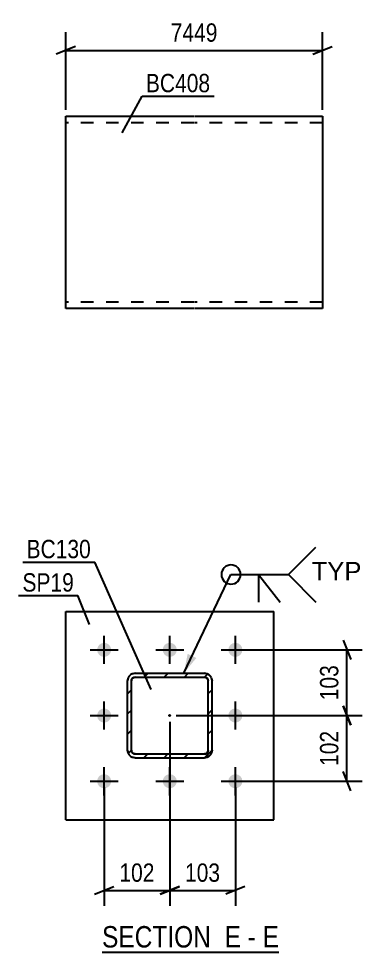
# Model space of a CAD drawing. Header units: millimetres. Extents: x 0 to 841, y 0 to 594.
# Drawn here: x 536 to 589.7, y 187.9 to 333.6 of the extents above; entities that cross this region are included whole.
import ezdxf

# ---------------------------------------------------------------- set-up
doc = ezdxf.new("R2010")
doc.units = ezdxf.units.MM
doc.linetypes.add('DXK_LINE_DOT2', pattern=[3.9198, 1.9599, -1.9599])
doc.linetypes.add('DXK_LINE_DOT3', pattern=[5.9187, 2.979, -0.9799, 0.9799, -0.9799])
doc.styles.add('Arial', font='ARIAL.TTF', dxfattribs={"height": 0.2})
doc.styles.add('Arial Narrow', font='ARIALN.TTF', dxfattribs={"height": 0.2})

# ---------------------------------------------------------------- blocks, each defined once
blk = doc.blocks.new('Unknown-570388081-15 - 4952')
at = {"color": 6, "linetype": 'Continuous'}
blk.add_line((549.07, 187.9), (576.71, 187.9), dxfattribs=at)
at = {"color": 0, "linetype": 'Continuous'}
for points in [[(567.17, 188.65), (567.17, 192.15), (549.07, 192.15), (549.07, 188.65)], [(570.78, 188.65), (570.78, 192.15), (568.22, 192.15), (568.22, 188.65)], [(573.11, 188.65), (573.11, 192.15), (571.83, 192.15), (571.83, 188.65)], [(576.71, 188.65), (576.71, 192.15), (574.16, 192.15), (574.16, 188.65)]]:
    blk.add_wipeout(points, dxfattribs=at)
at = {"color": 7, "linetype": 'Continuous', "style": 'Arial Narrow'}
for s, p in [('SECTION ', (549.07, 188.65)), ('E', (568.22, 188.65)), ('E', (574.16, 188.65)), ('-', (571.83, 188.65))]:
    blk.add_text(s, height=3.34, dxfattribs=at).set_placement(p)
blk = doc.blocks.new('Part-570388081-4962 - 4952')
at = {"linetype": 'Continuous'}
h = blk.add_hatch(dxfattribs=at)
h.set_pattern_fill('', scale=0.7, style=0, pattern_type=0)
h.set_pattern_definition([(45, (565.0483, 218.2353), (-1.57154, 1.57154), [])])
h.paths.add_polyline_path([(554.25, 218.24), (565.05, 218.24), (565.51, 218.33), (565.9, 218.59), (566.16, 218.98), (566.25, 219.44), (566.25, 230.24), (566.16, 230.69), (565.9, 231.08), (565.51, 231.34), (565.05, 231.44), (554.25, 231.44), (553.79, 231.34), (553.4, 231.08), (553.14, 230.69), (553.05, 230.24), (553.05, 219.44), (553.14, 218.98), (553.4, 218.59), (553.79, 218.33)])
h.paths.add_polyline_path([(553.69, 219.21), (553.65, 219.44), (553.65, 230.24), (553.69, 230.46), (553.82, 230.66), (554.02, 230.79), (554.25, 230.84), (565.05, 230.84), (565.28, 230.79), (565.47, 230.66), (565.6, 230.46), (565.65, 230.24), (565.65, 219.44), (565.6, 219.21), (565.47, 219.01), (565.28, 218.88), (565.05, 218.84), (554.25, 218.84), (554.02, 218.88), (553.82, 219.01)])
blk.add_hatch(color=30, dxfattribs=at).paths.add_polyline_path([(559.65, 224.74, -1), (559.65, 224.94, -1)])
at = {"color": 7, "linetype": 'DXK_LINE_DOT2'}
for p, q in [((553.05, 230.24), (553.14, 230.69)), ((553.05, 219.44), (553.05, 230.24)), ((553.69, 230.46), (553.65, 230.24)), ((553.65, 219.44), (553.65, 230.24)), ((553.82, 230.66), (553.69, 230.46)), ((553.79, 231.34), (554.25, 231.44)), ((554.02, 230.79), (553.82, 230.66)), ((554.25, 230.84), (554.02, 230.79)), ((554.25, 231.44), (565.05, 231.44)), ((554.25, 230.84), (565.05, 230.84)), ((565.05, 231.44), (565.51, 231.34)), ((565.28, 230.79), (565.05, 230.84)), ((565.47, 230.66), (565.28, 230.79)), ((565.6, 230.46), (565.47, 230.66)), ((565.65, 230.24), (565.6, 230.46)), ((565.65, 219.44), (565.65, 230.24)), ((566.16, 230.69), (566.25, 230.24)), ((566.25, 219.44), (566.25, 230.24)), ((553.14, 218.98), (553.05, 219.44)), ((553.65, 219.44), (553.69, 219.21)), ((553.69, 219.21), (553.82, 219.01)), ((553.82, 219.01), (554.02, 218.88)), ((554.02, 218.88), (554.25, 218.84)), ((554.25, 218.84), (565.05, 218.84)), ((565.05, 218.84), (565.28, 218.88)), ((565.28, 218.88), (565.47, 219.01)), ((565.47, 219.01), (565.6, 219.21)), ((565.6, 219.21), (565.65, 219.44)), ((566.25, 219.44), (566.16, 218.98)), ((554.25, 218.24), (553.79, 218.33)), ((554.25, 218.24), (565.05, 218.24)), ((565.51, 218.33), (565.05, 218.24))]:
    blk.add_line(p, q, dxfattribs=at)
at = {"color": 2, "linetype": 'Continuous'}
for p, q in [((553.14, 230.69), (553.05, 230.24)), ((553.05, 230.24), (553.05, 230.24)), ((553.05, 219.44), (553.05, 230.24)), ((553.65, 230.24), (553.69, 230.46)), ((553.65, 230.24), (553.65, 230.24)), ((553.65, 219.44), (553.65, 230.24)), ((553.69, 230.46), (553.82, 230.66)), ((554.25, 231.44), (553.79, 231.34)), ((553.82, 230.66), (554.02, 230.79)), ((554.02, 230.79), (554.25, 230.84)), ((554.25, 231.44), (554.25, 231.44)), ((554.25, 231.44), (565.05, 231.44)), ((554.25, 230.84), (554.25, 230.84)), ((554.25, 230.84), (565.05, 230.84)), ((565.05, 231.44), (565.05, 231.44)), ((565.51, 231.34), (565.05, 231.44)), ((565.05, 230.84), (565.05, 230.84)), ((565.05, 230.84), (565.28, 230.79)), ((565.28, 230.79), (565.47, 230.66)), ((565.47, 230.66), (565.6, 230.46)), ((565.6, 230.46), (565.65, 230.24)), ((565.65, 230.24), (565.65, 230.24)), ((565.65, 219.44), (565.65, 230.24)), ((566.25, 230.24), (566.16, 230.69)), ((566.25, 230.24), (566.25, 230.24)), ((566.25, 219.44), (566.25, 230.24)), ((553.05, 219.44), (553.05, 219.44)), ((553.05, 219.44), (553.14, 218.98)), ((553.65, 219.44), (553.65, 219.44)), ((553.69, 219.21), (553.65, 219.44)), ((553.82, 219.01), (553.69, 219.21)), ((554.02, 218.88), (553.82, 219.01)), ((554.25, 218.84), (554.02, 218.88)), ((554.25, 218.84), (554.25, 218.84)), ((554.25, 218.84), (565.05, 218.84)), ((565.28, 218.88), (565.05, 218.84)), ((565.05, 218.84), (565.05, 218.84)), ((565.47, 219.01), (565.28, 218.88)), ((565.6, 219.21), (565.47, 219.01)), ((565.65, 219.44), (565.6, 219.21)), ((565.65, 219.44), (565.65, 219.44)), ((566.16, 218.98), (566.25, 219.44)), ((566.25, 219.44), (566.25, 219.44)), ((553.79, 218.33), (554.25, 218.24)), ((554.25, 218.24), (554.25, 218.24)), ((554.25, 218.24), (565.05, 218.24)), ((565.05, 218.24), (565.51, 218.33)), ((565.05, 218.24), (565.05, 218.24))]:
    blk.add_line(p, q, dxfattribs=at)
at = {"color": 30, "linetype": 'DXK_LINE_DOT3'}
blk.add_line((559.65, 224.84), (559.65, 224.84), dxfattribs=at)
at = {"color": 30, "linetype": 'Continuous'}
blk.add_circle((559.65, 224.84), 0.1, dxfattribs=at)
at = {"color": 7, "linetype": 'DXK_LINE_DOT2'}
for centre, start, end in [((554.25, 230.24), 112.4999, 157.4999), ((565.05, 230.24), 22.4999, 67.4999), ((554.25, 219.44), 202.4999, 247.4999), ((565.05, 219.44), 292.4999, 337.4999)]:
    blk.add_arc(centre, 1.2, start, end, dxfattribs=at)
at = {"color": 2, "linetype": 'Continuous'}
for centre, start, end in [((554.25, 230.24), 112.4999, 157.4999), ((565.05, 230.24), 22.4999, 67.4999), ((554.25, 219.44), 202.4999, 247.4999), ((565.05, 219.44), 292.4999, 337.4999)]:
    blk.add_arc(centre, 1.2, start, end, dxfattribs=at)
blk = doc.blocks.new('Part-570388081-4995 - 4952')
at = {"color": 2, "linetype": 'Continuous'}
for p, q in [((543.4, 208.59), (543.4, 241.09)), ((543.4, 241.09), (575.9, 241.09)), ((575.9, 208.59), (575.9, 241.09)), ((543.4, 208.59), (575.9, 208.59))]:
    blk.add_line(p, q, dxfattribs=at)
blk = doc.blocks.new('Bolt-570388081-5016 - 4952')
at = {"linetype": 'Continuous'}
for points in [[(549.4, 236.19, -1), (549.4, 233.99, -1)], [(559.65, 236.19, -1), (559.65, 233.99, -1)], [(569.9, 236.19, -1), (569.9, 233.99, -1)], [(549.4, 225.94, -1), (549.4, 223.74, -1)], [(569.9, 225.94, -1), (569.9, 223.74, -1)], [(549.4, 215.69, -1), (549.4, 213.49, -1)], [(559.65, 215.69, -1), (559.65, 213.49, -1)], [(569.9, 215.69, -1), (569.9, 213.49, -1)]]:
    blk.add_hatch(color=1, dxfattribs=at).paths.add_polyline_path(points)
at = {"color": 1, "linetype": 'Continuous'}
for p, q in [((549.4, 232.89), (549.4, 237.29)), ((559.65, 232.89), (559.65, 237.29)), ((569.9, 232.89), (569.9, 237.29)), ((547.2, 235.09), (551.6, 235.09)), ((557.45, 235.09), (561.85, 235.09)), ((567.7, 235.09), (572.1, 235.09)), ((549.4, 222.64), (549.4, 227.04)), ((569.9, 222.64), (569.9, 227.04)), ((547.2, 224.84), (551.6, 224.84)), ((567.7, 224.84), (572.1, 224.84)), ((549.4, 212.39), (549.4, 216.79)), ((559.65, 212.39), (559.65, 216.79)), ((569.9, 212.39), (569.9, 216.79)), ((547.2, 214.59), (551.6, 214.59)), ((557.45, 214.59), (561.85, 214.59)), ((567.7, 214.59), (572.1, 214.59))]:
    blk.add_line(p, q, dxfattribs=at)
blk = doc.blocks.new('Part-570388081-4936 - 4920')
at = {"color": 2, "linetype": 'Continuous'}
for p, q in [((543.41, 290.33), (543.41, 318.33)), ((543.41, 318.33), (563.41, 318.33)), ((563.51, 318.34), (583.51, 318.34)), ((583.51, 318.34), (583.51, 316.34)), ((583.51, 316.34), (583.51, 288.34)), ((543.41, 288.33), (543.41, 290.33)), ((563.41, 288.33), (543.41, 288.33)), ((583.51, 288.34), (563.51, 288.34))]:
    blk.add_line(p, q, dxfattribs=at)
at = {"color": 7, "linetype": 'DXK_LINE_DOT2'}
for p, q in [((563.41, 317.33), (543.41, 317.33)), ((583.51, 317.34), (563.51, 317.34)), ((543.41, 288.49), (543.41, 290.33)), ((543.41, 289.33), (543.41, 289.41)), ((563.41, 289.33), (543.41, 289.33)), ((583.51, 289.34), (563.51, 289.34)), ((583.51, 289.34), (583.51, 289.41))]:
    blk.add_line(p, q, dxfattribs=at)
blk = doc.blocks.new('StraightDimension-570388081-10159 - 4952')
at = {"color": 7, "linetype": 'Continuous'}
for p, q in [((559.65, 223.84), (559.65, 195.15)), ((569.9, 213.59), (569.9, 195.15)), ((558.15, 196.95), (561.15, 198.15)), ((571.4, 198.15), (568.4, 196.95)), ((559.65, 197.55), (569.9, 197.55))]:
    blk.add_line(p, q, dxfattribs=at)
at = {"color": 0}
blk.add_wipeout([(568.12, 198.3), (568.12, 202.5), (561.43, 202.5), (561.43, 198.3)], dxfattribs=at)
at = {"color": 3, "style": 'Arial Narrow'}
blk.add_text('103', height=2.863, dxfattribs=at).set_placement((562.03, 198.9))
blk = doc.blocks.new('StraightDimension-570388081-10160 - 4952')
at = {"color": 7, "linetype": 'Continuous'}
for p, q in [((559.65, 223.84), (559.65, 195.15)), ((549.4, 213.59), (549.4, 195.15)), ((547.9, 196.95), (550.9, 198.15)), ((561.15, 198.15), (558.15, 196.95)), ((549.4, 197.55), (559.65, 197.55))]:
    blk.add_line(p, q, dxfattribs=at)
at = {"color": 0}
blk.add_wipeout([(557.87, 198.3), (557.87, 202.5), (551.18, 202.5), (551.18, 198.3)], dxfattribs=at)
at = {"color": 3, "style": 'Arial Narrow'}
blk.add_text('102', height=2.863, dxfattribs=at).set_placement((551.78, 198.9))
blk = doc.blocks.new('StraightDimension-570388081-10186 - 4952')
at = {"color": 7, "linetype": 'Continuous'}
for p, q in [((586.73, 236.59), (587.93, 233.59)), ((570.9, 235.09), (589.73, 235.09)), ((587.33, 224.84), (587.33, 235.09)), ((587.93, 223.34), (586.73, 226.34)), ((560.65, 224.84), (589.73, 224.84))]:
    blk.add_line(p, q, dxfattribs=at)
at = {"color": 0}
blk.add_wipeout([(586.58, 233.3), (582.38, 233.3), (582.38, 226.62), (586.58, 226.62)], dxfattribs=at)
at = {"color": 3, "style": 'Arial Narrow'}
blk.add_text('103', height=2.863, rotation=90.0002, dxfattribs=at).set_placement((585.98, 227.22))
blk = doc.blocks.new('StraightDimension-570388081-10187 - 4952')
at = {"color": 7, "linetype": 'Continuous'}
for p, q in [((586.73, 226.34), (587.93, 223.34)), ((560.65, 224.84), (589.73, 224.84)), ((587.33, 214.59), (587.33, 224.84)), ((587.93, 213.09), (586.73, 216.09)), ((570.9, 214.59), (589.73, 214.59))]:
    blk.add_line(p, q, dxfattribs=at)
at = {"color": 0}
blk.add_wipeout([(586.58, 223.05), (582.38, 223.05), (582.38, 216.37), (586.58, 216.37)], dxfattribs=at)
at = {"color": 3, "style": 'Arial Narrow'}
blk.add_text('102', height=2.863, rotation=90.0002, dxfattribs=at).set_placement((585.98, 216.97))
blk = doc.blocks.new('StraightDimension-570388081-4939 - 4920')
at = {"color": 7, "linetype": 'Continuous'}
for p, q in [((543.41, 319.33), (543.41, 331.47)), ((583.51, 319.34), (583.51, 331.47)), ((544.91, 329.22), (541.91, 328.02)), ((582.01, 328.02), (585.01, 329.22)), ((543.41, 328.62), (583.51, 328.62))]:
    blk.add_line(p, q, dxfattribs=at)
at = {"color": 0}
blk.add_wipeout([(567.71, 329.37), (567.71, 333.57), (559.2, 333.57), (559.2, 329.37)], dxfattribs=at)
at = {"color": 3, "style": 'Arial Narrow'}
blk.add_text('7449', height=2.863, dxfattribs=at).set_placement((559.8, 329.97))
blk = doc.blocks.new('WeldMark-570388081-5090 - 4952')
at = {"linetype": 'Continuous'}
blk.add_hatch(color=30, dxfattribs=at).paths.add_polyline_path([(563.8, 233.82), (561.83, 231.44), (562.45, 234.46)])
at = {"color": 30, "linetype": 'Continuous'}
for p, q in [((561.83, 231.44), (569.21, 246.84)), ((569.21, 246.84), (578.21, 246.84))]:
    blk.add_line(p, q, dxfattribs=at)
at = {"color": 3, "linetype": 'Continuous'}
for q in [(576.92, 242.55), (573.49, 242.55)]:
    blk.add_line((573.49, 246.84), q, dxfattribs=at)
for start, end in [(90, 270), (270, 90)]:
    blk.add_arc((569.21, 246.84), 1.5, start, end, dxfattribs=at)
at = {"color": 0, "linetype": 'Continuous'}
blk.add_wipeout([(589.58, 245.94), (589.58, 248.94), (581.81, 248.94), (581.81, 245.94)], dxfattribs=at)
blk.add_wipeout([(589.58, 245.94), (589.58, 248.94), (581.81, 248.94), (581.81, 245.94)], dxfattribs=at)
at = {"color": 3, "linetype": 'Continuous'}
for q in [(582.49, 251.12), (582.49, 242.55)]:
    blk.add_line((578.21, 246.84), q, dxfattribs=at)
at = {"color": 3, "linetype": 'Continuous', "style": 'Arial'}
blk.add_text('TYP', height=2.865, dxfattribs=at).set_placement((581.81, 245.94))
blk = doc.blocks.new('Mark-570388081-4991 - 4952')
at = {"color": 0}
blk.add_wipeout([(544.68, 244.18), (544.68, 247.18), (536.64, 247.18), (536.64, 244.18)], dxfattribs=at)
blk.add_wipeout([(544.68, 244.18), (544.68, 247.18), (536.64, 247.18), (536.64, 244.18)], dxfattribs=at)
at = {"color": 30, "linetype": 'Continuous'}
for p in [(536.04, 243.58), (547.09, 239.07)]:
    blk.add_line(p, (545.28, 243.58), dxfattribs=at)
at = {"color": 3, "style": 'Arial Narrow'}
blk.add_text('SP19', height=2.863, dxfattribs=at).set_placement((536.64, 244.18))
blk = doc.blocks.new('Mark-570388081-10201 - 4952')
at = {"color": 0}
blk.add_wipeout([(547.33, 249.39), (547.33, 252.39), (537.28, 252.39), (537.28, 249.39)], dxfattribs=at)
blk.add_wipeout([(547.33, 249.39), (547.33, 252.39), (537.28, 252.39), (537.28, 249.39)], dxfattribs=at)
at = {"color": 30, "linetype": 'Continuous'}
for p in [(536.68, 248.79), (556.72, 228.92)]:
    blk.add_line(p, (547.93, 248.79), dxfattribs=at)
at = {"color": 3, "style": 'Arial Narrow'}
blk.add_text('BC130', height=2.863, dxfattribs=at).set_placement((537.28, 249.39))
blk = doc.blocks.new('Mark-570388081-4932 - 4920')
at = {"color": 0}
blk.add_wipeout([(565.97, 322.09), (565.97, 325.09), (555.92, 325.09), (555.92, 322.09)], dxfattribs=at)
blk.add_wipeout([(565.97, 322.09), (565.97, 325.09), (555.92, 325.09), (555.92, 322.09)], dxfattribs=at)
at = {"color": 30, "linetype": 'Continuous'}
for p, q in [((552.23, 315.74), (555.32, 321.49)), ((555.32, 321.49), (566.57, 321.49))]:
    blk.add_line(p, q, dxfattribs=at)
at = {"color": 3, "style": 'Arial Narrow'}
blk.add_text('BC408', height=2.863, dxfattribs=at).set_placement((555.92, 322.09))

msp = doc.modelspace()

# ---------------------------------------------------------------- block references
for name in ['StraightDimension-570388081-4939 - 4920', 'Part-570388081-4936 - 4920', 'Part-570388081-4995 - 4952', 'Bolt-570388081-5016 - 4952', 'Part-570388081-4962 - 4952', 'Unknown-570388081-15 - 4952']:
    msp.add_blockref(name, (0, 0))

# ---------------------------------------------------------------- next in the draw order: block references
for name in ['Mark-570388081-4932 - 4920', 'Mark-570388081-4991 - 4952', 'StraightDimension-570388081-10159 - 4952']:
    msp.add_blockref(name, (0, 0))

# ---------------------------------------------------------------- next in the draw order: block references
for name in ['Mark-570388081-10201 - 4952', 'StraightDimension-570388081-10160 - 4952']:
    msp.add_blockref(name, (0, 0))

# ---------------------------------------------------------------- next in the draw order: block references
msp.add_blockref('StraightDimension-570388081-10186 - 4952', (0, 0))

# ---------------------------------------------------------------- next in the draw order: block references
for name in ['WeldMark-570388081-5090 - 4952', 'StraightDimension-570388081-10187 - 4952']:
    msp.add_blockref(name, (0, 0))

doc.saveas('drawing.dxf')
